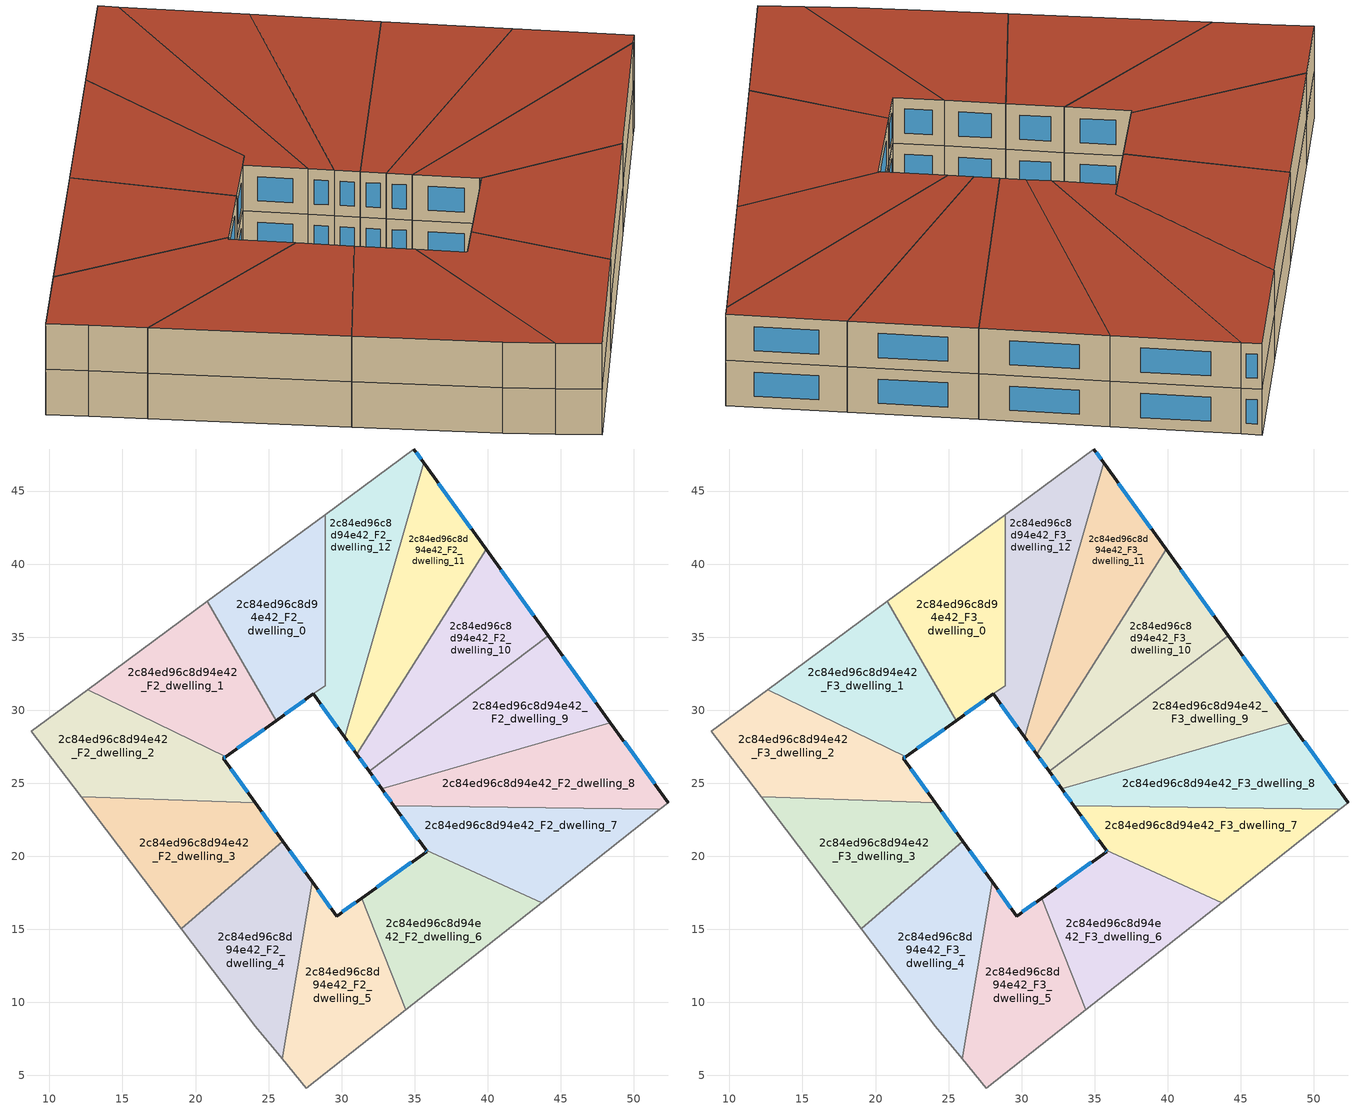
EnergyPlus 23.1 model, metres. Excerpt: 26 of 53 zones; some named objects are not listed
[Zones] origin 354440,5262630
2c84ed96c8d94e42_F2_dwelling_0
 floor to 2c84ed96c8d94e42_F1_dwelling_0 (EU_floor_Construction): 28.86,43.39 28.86,31.68 25.52,29.29 20.8,37.44 z6
 wall outside (EU_wall_Construction): 25.52,29.29 28.07,31.11 z6:9
 wall to 2c84ed96c8d94e42_F2_dwelling_1 (EU_wall_Construction): 20.8,37.44 25.52,29.29 z6:9
 wall adiabatic (EU_wall_Construction): 28.86,43.39 20.8,37.44 z6:9
 wall to 2c84ed96c8d94e42_F2_dwelling_12 (EU_wall_Construction): 28.07,31.12 28.86,31.68 28.86,43.39 z6:9
 window (EU_Window_Construction): 26.12,29.72 27.47,30.69 z6.7:8.3
2c84ed96c8d94e42_F2_dwelling_1
 floor to 2c84ed96c8d94e42_F1_dwelling_1 (EU_floor_Construction): 20.8,37.44 25.52,29.29 22.05,26.82 12.61,31.41 z6
 wall outside (EU_wall_Construction): 22.05,26.82 25.52,29.29 z6:9
 wall to 2c84ed96c8d94e42_F2_dwelling_2 (EU_wall_Construction): 12.61,31.41 22.05,26.82 z6:9
 wall adiabatic (EU_wall_Construction): 20.8,37.44 12.61,31.41 z6:9
 window (EU_Window_Construction): 22.87,27.4 24.7,28.71 z6.7:8.3
2c84ed96c8d94e42_F2_dwelling_10
 floor to 2c84ed96c8d94e42_F1_dwelling_10 (EU_floor_Construction): 39.88,41.01 44.14,35.08 31.89,25.81 31.05,26.98 z6
 wall outside (EU_wall_Construction): 31.05,26.98 31.89,25.81 / 44.14,35.08 39.88,41.01 z6:9
 wall to 2c84ed96c8d94e42_F2_dwelling_11 (EU_wall_Construction): 39.88,41.01 31.05,26.98 z6:9
 wall to 2c84ed96c8d94e42_F2_dwelling_9 (EU_wall_Construction): 31.89,25.81 44.14,35.08 z6:9
 window (EU_Window_Construction): 31.25,26.7 31.69,26.08 / 43.14,36.48 40.88,39.62 z6.7:8.3
2c84ed96c8d94e42_F2_dwelling_11
 floor to 2c84ed96c8d94e42_F1_dwelling_11 (EU_floor_Construction): 35.62,46.94 39.88,41.01 31.05,26.98 30.2,28.15 z6
 wall outside (EU_wall_Construction): 30.2,28.15 31.05,26.98 / 39.88,41.01 35.62,46.94 z6:9
 wall to 2c84ed96c8d94e42_F2_dwelling_12 (EU_wall_Construction): 35.62,46.94 30.2,28.15 z6:9
 window (EU_Window_Construction): 30.4,27.88 30.85,27.26 / 38.88,42.41 36.62,45.55 z6.7:8.3
2c84ed96c8d94e42_F2_dwelling_12
 floor to 2c84ed96c8d94e42_F1_dwelling_12 (EU_floor_Construction): 34.95,47.88 35.62,46.94 30.2,28.15 28.07,31.12 28.86,31.68 28.86,43.39 z6
 wall outside (EU_wall_Construction): 35.62,46.94 34.95,47.88 / 28.07,31.12 30.2,28.15 z6:9
 wall adiabatic (EU_wall_Construction): 34.95,47.88 28.86,43.39 z6:9
 window (EU_Window_Construction): 35.46,47.16 35.11,47.66 / 28.57,30.42 29.7,28.85 z6.7:8.3
2c84ed96c8d94e42_F2_dwelling_2
 floor to 2c84ed96c8d94e42_F1_dwelling_2 (EU_floor_Construction): 22.05,26.82 21.9,26.71 24.08,23.67 12.18,24.06 10.2,26.67 8.77,28.57 12.61,31.41 z6
 wall outside (EU_wall_Construction): 24.08,23.67 21.9,26.71 22.05,26.82 z6:9
 wall adiabatic (EU_wall_Construction): 12.61,31.41 8.77,28.57 10.2,26.67 12.18,24.06 z6:9
 wall to 2c84ed96c8d94e42_F2_dwelling_3 (EU_wall_Construction): 12.18,24.06 24.08,23.67 z6:9
 window (EU_Window_Construction): 21.94,26.74 22.02,26.8 / 23.57,24.39 22.41,26 z6.7:8.3
2c84ed96c8d94e42_F2_dwelling_3
 floor to 2c84ed96c8d94e42_F1_dwelling_3 (EU_floor_Construction): 24.08,23.67 25.98,21.03 19.01,15.05 12.18,24.06 z6
 wall outside (EU_wall_Construction): 25.98,21.03 24.08,23.67 z6:9
 wall to 2c84ed96c8d94e42_F2_dwelling_4 (EU_wall_Construction): 19.01,15.05 25.98,21.03 z6:9
 wall adiabatic (EU_wall_Construction): 12.18,24.06 19.01,15.05 z6:9
 window (EU_Window_Construction): 25.53,21.65 24.53,23.05 z6.7:8.3
2c84ed96c8d94e42_F2_dwelling_4
 floor to 2c84ed96c8d94e42_F1_dwelling_4 (EU_floor_Construction): 25.98,21.03 27.97,18.25 25.93,6.14 24.07,8.38 19.01,15.05 z6
 wall outside (EU_wall_Construction): 27.97,18.25 25.98,21.03 z6:9
 wall to 2c84ed96c8d94e42_F2_dwelling_5 (EU_wall_Construction): 25.93,6.14 27.97,18.25 z6:9
 wall adiabatic (EU_wall_Construction): 19.01,15.05 24.07,8.38 25.93,6.14 z6:9
 window (EU_Window_Construction): 27.51,18.9 26.45,20.38 z6.7:8.3
2c84ed96c8d94e42_F2_dwelling_5
 floor to 2c84ed96c8d94e42_F1_dwelling_5 (EU_floor_Construction): 31.37,17.14 34.37,9.49 27.59,4.14 25.93,6.14 27.97,18.25 29.66,15.91 z6
 wall outside (EU_wall_Construction): 31.37,17.14 29.66,15.91 27.97,18.25 z6:9
 wall to 2c84ed96c8d94e42_F2_dwelling_6 (EU_wall_Construction): 34.37,9.49 31.37,17.14 z6:9
 wall adiabatic (EU_wall_Construction): 25.93,6.14 27.59,4.14 34.37,9.49 z6:9
 window (EU_Window_Construction): 29.26,16.46 28.37,17.7 / 30.97,16.85 30.06,16.2 z6.7:8.3
2c84ed96c8d94e42_F2_dwelling_6
 floor to 2c84ed96c8d94e42_F1_dwelling_6 (EU_floor_Construction): 43.69,16.84 34.37,9.49 31.37,17.14 35.83,20.33 35.78,20.4 z6
 wall outside (EU_wall_Construction): 35.78,20.4 35.83,20.33 31.37,17.14 z6:9
 wall to 2c84ed96c8d94e42_F2_dwelling_7 (EU_wall_Construction): 43.69,16.84 35.78,20.4 z6:9
 wall adiabatic (EU_wall_Construction): 34.37,9.49 43.69,16.84 z6:9
 window (EU_Window_Construction): 34.78,19.58 32.42,17.89 / 35.79,20.38 35.82,20.34 z6.7:8.3
2c84ed96c8d94e42_F2_dwelling_7
 floor to 2c84ed96c8d94e42_F1_dwelling_7 (EU_floor_Construction): 51.78,23.22 43.69,16.84 35.78,20.4 33.58,23.45 z6
 wall outside (EU_wall_Construction): 33.58,23.45 35.78,20.4 z6:9
 wall to 2c84ed96c8d94e42_F2_dwelling_8 (EU_wall_Construction): 51.78,23.22 33.58,23.45 z6:9
 wall adiabatic (EU_wall_Construction): 43.69,16.84 51.78,23.22 z6:9
 window (EU_Window_Construction): 34.1,22.74 35.26,21.12 z6.7:8.3
2c84ed96c8d94e42_F2_dwelling_8
 floor to 2c84ed96c8d94e42_F1_dwelling_8 (EU_floor_Construction): 48.4,29.15 52.35,23.66 51.78,23.22 33.58,23.45 32.74,24.63 z6
 wall outside (EU_wall_Construction): 32.74,24.63 33.58,23.45 / 52.35,23.66 48.4,29.15 z6:9
 wall to 2c84ed96c8d94e42_F2_dwelling_9 (EU_wall_Construction): 48.4,29.15 32.74,24.63 z6:9
 wall adiabatic (EU_wall_Construction): 51.78,23.22 52.35,23.66 z6:9
 window (EU_Window_Construction): 32.93,24.35 33.38,23.73 / 51.42,24.95 49.33,27.86 z6.7:8.3
2c84ed96c8d94e42_F2_dwelling_9
 floor to 2c84ed96c8d94e42_F1_dwelling_9 (EU_floor_Construction): 44.14,35.08 48.4,29.15 32.74,24.63 31.89,25.81 z6
 wall outside (EU_wall_Construction): 31.89,25.81 32.74,24.63 / 48.4,29.15 44.14,35.08 z6:9
 window (EU_Window_Construction): 32.09,25.53 32.54,24.91 / 47.4,30.55 45.14,33.69 z6.7:8.3
2c84ed96c8d94e42_F3_dwelling_0
 floor to 2c84ed96c8d94e42_F2_dwelling_0 (EU_floor_Construction): 28.86,43.39 28.86,31.68 25.52,29.29 20.8,37.44 z9
 wall outside (EU_wall_Construction): 25.52,29.29 28.07,31.11 z9:12
 wall to 2c84ed96c8d94e42_F3_dwelling_1 (EU_wall_Construction): 20.8,37.44 25.52,29.29 z9:12
 wall adiabatic (EU_wall_Construction): 28.86,43.39 20.8,37.44 z9:12
 wall to 2c84ed96c8d94e42_F3_dwelling_12 (EU_wall_Construction): 28.07,31.12 28.86,31.68 28.86,43.39 z9:12
 window (EU_Window_Construction): 26.12,29.72 27.47,30.69 z9.7:11.3
 roof outside (EU_roof_Construction): 28.86,31.68 28.86,43.39 20.8,37.44 25.52,29.29 z12
2c84ed96c8d94e42_F3_dwelling_1
 floor to 2c84ed96c8d94e42_F2_dwelling_1 (EU_floor_Construction): 20.8,37.44 25.52,29.29 22.05,26.82 12.61,31.41 z9
 wall outside (EU_wall_Construction): 22.05,26.82 25.52,29.29 z9:12
 wall to 2c84ed96c8d94e42_F3_dwelling_2 (EU_wall_Construction): 12.61,31.41 22.05,26.82 z9:12
 wall adiabatic (EU_wall_Construction): 20.8,37.44 12.61,31.41 z9:12
 window (EU_Window_Construction): 22.87,27.4 24.7,28.71 z9.7:11.3
 roof outside (EU_roof_Construction): 25.52,29.29 20.8,37.44 12.61,31.41 22.05,26.82 z12
2c84ed96c8d94e42_F3_dwelling_10
 floor to 2c84ed96c8d94e42_F2_dwelling_10 (EU_floor_Construction): 39.88,41.01 44.14,35.08 31.89,25.81 31.05,26.98 z9
 wall outside (EU_wall_Construction): 31.05,26.98 31.89,25.81 / 44.14,35.08 39.88,41.01 z9:12
 wall to 2c84ed96c8d94e42_F3_dwelling_11 (EU_wall_Construction): 39.88,41.01 31.05,26.98 z9:12
 wall to 2c84ed96c8d94e42_F3_dwelling_9 (EU_wall_Construction): 31.89,25.81 44.14,35.08 z9:12
 window (EU_Window_Construction): 31.25,26.7 31.69,26.08 / 43.14,36.48 40.88,39.62 z9.7:11.3
 roof outside (EU_roof_Construction): 44.14,35.08 39.88,41.01 31.05,26.98 31.89,25.81 z12
2c84ed96c8d94e42_F3_dwelling_11
 floor to 2c84ed96c8d94e42_F2_dwelling_11 (EU_floor_Construction): 35.62,46.94 39.88,41.01 31.05,26.98 30.2,28.15 z9
 wall outside (EU_wall_Construction): 30.2,28.15 31.05,26.98 / 39.88,41.01 35.62,46.94 z9:12
 wall to 2c84ed96c8d94e42_F3_dwelling_12 (EU_wall_Construction): 35.62,46.94 30.2,28.15 z9:12
 window (EU_Window_Construction): 30.4,27.88 30.85,27.26 / 38.88,42.41 36.62,45.55 z9.7:11.3
 roof outside (EU_roof_Construction): 31.05,26.98 39.88,41.01 35.62,46.94 30.2,28.15 z12
2c84ed96c8d94e42_F3_dwelling_12
 floor to 2c84ed96c8d94e42_F2_dwelling_12 (EU_floor_Construction): 34.95,47.88 35.62,46.94 30.2,28.15 28.07,31.12 28.86,31.68 28.86,43.39 z9
 wall outside (EU_wall_Construction): 35.62,46.94 34.95,47.88 / 28.07,31.12 30.2,28.15 z9:12
 wall adiabatic (EU_wall_Construction): 34.95,47.88 28.86,43.39 z9:12
 window (EU_Window_Construction): 35.46,47.16 35.11,47.66 / 28.57,30.42 29.7,28.85 z9.7:11.3
 roof outside (EU_roof_Construction): 30.2,28.15 35.62,46.94 34.95,47.88 28.86,43.39 28.86,31.68 28.07,31.12 z12
2c84ed96c8d94e42_F3_dwelling_2
 floor to 2c84ed96c8d94e42_F2_dwelling_2 (EU_floor_Construction): 22.05,26.82 21.9,26.71 24.08,23.67 12.18,24.06 10.2,26.67 8.77,28.57 12.61,31.41 z9
 wall outside (EU_wall_Construction): 24.08,23.67 21.9,26.71 22.05,26.82 z9:12
 wall adiabatic (EU_wall_Construction): 12.61,31.41 8.77,28.57 10.2,26.67 12.18,24.06 z9:12
 wall to 2c84ed96c8d94e42_F3_dwelling_3 (EU_wall_Construction): 12.18,24.06 24.08,23.67 z9:12
 window (EU_Window_Construction): 21.94,26.74 22.02,26.8 / 23.57,24.39 22.41,26 z9.7:11.3
 roof outside (EU_roof_Construction): 24.08,23.67 21.9,26.71 22.05,26.82 12.61,31.41 8.77,28.57 10.2,26.67 12.18,24.06 z12
2c84ed96c8d94e42_F3_dwelling_3
 floor to 2c84ed96c8d94e42_F2_dwelling_3 (EU_floor_Construction): 24.08,23.67 25.98,21.03 19.01,15.05 12.18,24.06 z9
 wall outside (EU_wall_Construction): 25.98,21.03 24.08,23.67 z9:12
 wall to 2c84ed96c8d94e42_F3_dwelling_4 (EU_wall_Construction): 19.01,15.05 25.98,21.03 z9:12
 wall adiabatic (EU_wall_Construction): 12.18,24.06 19.01,15.05 z9:12
 window (EU_Window_Construction): 25.53,21.65 24.53,23.05 z9.7:11.3
 roof outside (EU_roof_Construction): 25.98,21.03 24.08,23.67 12.18,24.06 19.01,15.05 z12
2c84ed96c8d94e42_F3_dwelling_4
 floor to 2c84ed96c8d94e42_F2_dwelling_4 (EU_floor_Construction): 25.98,21.03 27.97,18.25 25.93,6.14 24.07,8.38 19.01,15.05 z9
 wall outside (EU_wall_Construction): 27.97,18.25 25.98,21.03 z9:12
 wall to 2c84ed96c8d94e42_F3_dwelling_5 (EU_wall_Construction): 25.93,6.14 27.97,18.25 z9:12
 wall adiabatic (EU_wall_Construction): 19.01,15.05 24.07,8.38 25.93,6.14 z9:12
 window (EU_Window_Construction): 27.51,18.9 26.45,20.38 z9.7:11.3
 roof outside (EU_roof_Construction): 25.93,6.14 27.97,18.25 25.98,21.03 19.01,15.05 24.07,8.38 z12
2c84ed96c8d94e42_F3_dwelling_5
 floor to 2c84ed96c8d94e42_F2_dwelling_5 (EU_floor_Construction): 31.37,17.14 34.37,9.49 27.59,4.14 25.93,6.14 27.97,18.25 29.66,15.91 z9
 wall outside (EU_wall_Construction): 31.37,17.14 29.66,15.91 27.97,18.25 z9:12
 wall to 2c84ed96c8d94e42_F3_dwelling_6 (EU_wall_Construction): 34.37,9.49 31.37,17.14 z9:12
 wall adiabatic (EU_wall_Construction): 25.93,6.14 27.59,4.14 34.37,9.49 z9:12
 window (EU_Window_Construction): 29.26,16.46 28.37,17.7 / 30.97,16.85 30.06,16.2 z9.7:11.3
 roof outside (EU_roof_Construction): 34.37,9.49 31.37,17.14 29.66,15.91 27.97,18.25 25.93,6.14 27.59,4.14 z12
2c84ed96c8d94e42_F3_dwelling_6
 floor to 2c84ed96c8d94e42_F2_dwelling_6 (EU_floor_Construction): 43.69,16.84 34.37,9.49 31.37,17.14 35.83,20.33 35.78,20.4 z9
 wall outside (EU_wall_Construction): 35.78,20.4 35.83,20.33 31.37,17.14 z9:12
 wall to 2c84ed96c8d94e42_F3_dwelling_7 (EU_wall_Construction): 43.69,16.84 35.78,20.4 z9:12
 wall adiabatic (EU_wall_Construction): 34.37,9.49 43.69,16.84 z9:12
 window (EU_Window_Construction): 34.78,19.58 32.42,17.89 / 35.79,20.38 35.82,20.34 z9.7:11.3
 roof outside (EU_roof_Construction): 43.69,16.84 35.78,20.4 35.83,20.33 31.37,17.14 34.37,9.49 z12
2c84ed96c8d94e42_F3_dwelling_7
 floor to 2c84ed96c8d94e42_F2_dwelling_7 (EU_floor_Construction): 51.78,23.22 43.69,16.84 35.78,20.4 33.58,23.45 z9
 wall outside (EU_wall_Construction): 33.58,23.45 35.78,20.4 z9:12
 wall to 2c84ed96c8d94e42_F3_dwelling_8 (EU_wall_Construction): 51.78,23.22 33.58,23.45 z9:12
 wall adiabatic (EU_wall_Construction): 43.69,16.84 51.78,23.22 z9:12
 window (EU_Window_Construction): 34.1,22.74 35.26,21.12 z9.7:11.3
 roof outside (EU_roof_Construction): 51.78,23.22 33.58,23.45 35.78,20.4 43.69,16.84 z12
2c84ed96c8d94e42_F3_dwelling_8
 floor to 2c84ed96c8d94e42_F2_dwelling_8 (EU_floor_Construction): 48.4,29.15 52.35,23.66 51.78,23.22 33.58,23.45 32.74,24.63 z9
 wall outside (EU_wall_Construction): 32.74,24.63 33.58,23.45 / 52.35,23.66 48.4,29.15 z9:12
 wall to 2c84ed96c8d94e42_F3_dwelling_9 (EU_wall_Construction): 48.4,29.15 32.74,24.63 z9:12
 wall adiabatic (EU_wall_Construction): 51.78,23.22 52.35,23.66 z9:12
 window (EU_Window_Construction): 32.93,24.35 33.38,23.73 / 51.42,24.95 49.33,27.86 z9.7:11.3
 roof outside (EU_roof_Construction): 52.35,23.66 48.4,29.15 32.74,24.63 33.58,23.45 51.78,23.22 z12
2c84ed96c8d94e42_F3_dwelling_9
 floor to 2c84ed96c8d94e42_F2_dwelling_9 (EU_floor_Construction): 44.14,35.08 48.4,29.15 32.74,24.63 31.89,25.81 z9
 wall outside (EU_wall_Construction): 31.89,25.81 32.74,24.63 / 48.4,29.15 44.14,35.08 z9:12
 window (EU_Window_Construction): 32.09,25.53 32.54,24.91 / 47.4,30.55 45.14,33.69 z9.7:11.3
 roof outside (EU_roof_Construction): 48.4,29.15 44.14,35.08 31.89,25.81 32.74,24.63 z12
[Building]
EU S2 Campaign: North Axis=0; Terrain=City; Solar Distribution=FullExterior
[Site:Location]
Budapest.Ferenc.Liszt.Intl.AP: Latitude=47.437; Longitude=19.256; Time Zone=1; Elevation=185
[SizingPeriod:WeatherFileDays]
AnnualSizingPeriod: Begin Month=1; Begin Day of Month=1; End Month=12; End Day of Month=31; Day of Week for Start Day=Monday; Use Weather File Daylight Saving Period=No; Use Weather File Rain and Snow Indicators=No
[MATERIAL]
EU_InternalMass_Material: Roughness=MediumRough; Thickness=0.1; Conductivity=1; Density=1800; Specific Heat=900; Thermal Absorptance=0.9; Solar Absorptance=0.7; Visible Absorptance=0.7
[MATERIAL:NOMASS] Roughness=MediumRough; Thermal Absorptance=0.9; Solar Absorptance=0.7; Visible Absorptance=0.7
Name | Thermal Resistance
EU_wall_NoMass | 0.832559
EU_roof_NoMass | 1.39638
EU_floor_NoMass | 0.872794
[WINDOWMATERIAL:SIMPLEGLAZINGSYSTEM]
EU_Window_SimpleGlazing: UFactor=2.79869; Solar Heat Gain Coefficient=0.75; Visible Transmittance=0.75
[CONSTRUCTION]
EU_wall_Construction: EU_wall_NoMass
EU_roof_Construction: EU_roof_NoMass
EU_floor_Construction: EU_floor_NoMass
EU_Window_Construction: EU_Window_SimpleGlazing
EU_InternalMass_Construction: EU_InternalMass_Material
[ZONE] Type=1; Multiplier=1; Ceiling Height=autocalculate; Floor Area=autocalculate; Part of Total Floor Area=Yes
Name | Volume
2c84ed96c8d94e42_F2_dwelling_0; 2c84ed96c8d94e42_F3_dwelling_0 | 199.604
2c84ed96c8d94e42_F2_dwelling_1; 2c84ed96c8d94e42_F3_dwelling_1; 2c84ed96c8d94e42_F2_dwelling_10; 2c84ed96c8d94e42_F3_dwelling_10 | 201.598
2c84ed96c8d94e42_F2_dwelling_11; 2c84ed96c8d94e42_F3_dwelling_11 | 201.629
2c84ed96c8d94e42_F2_dwelling_12; 2c84ed96c8d94e42_F3_dwelling_12 | 203.534
2c84ed96c8d94e42_F2_dwelling_2; 2c84ed96c8d94e42_F3_dwelling_2 | 201.614
2c84ed96c8d94e42_F2_dwelling_3; 2c84ed96c8d94e42_F3_dwelling_3 | 201.578
2c84ed96c8d94e42_F2_dwelling_4; 2c84ed96c8d94e42_F3_dwelling_4 | 201.605
2c84ed96c8d94e42_F2_dwelling_5; 2c84ed96c8d94e42_F3_dwelling_5 | 201.596
2c84ed96c8d94e42_F2_dwelling_6; 2c84ed96c8d94e42_F3_dwelling_6 | 201.602
2c84ed96c8d94e42_F2_dwelling_7; 2c84ed96c8d94e42_F3_dwelling_7 | 201.568
2c84ed96c8d94e42_F2_dwelling_8; 2c84ed96c8d94e42_F3_dwelling_8 | 201.59
2c84ed96c8d94e42_F2_dwelling_9; 2c84ed96c8d94e42_F3_dwelling_9 | 201.599
[INTERNALMASS] Construction=EU_InternalMass_Construction
Name | Zone or ZoneList | Surface Area
2c84ed96c8d94e42_F2_dwelling_0_EU_InternalMass | 2c84ed96c8d94e42_F2_dwelling_0 | 66.5361
2c84ed96c8d94e42_F2_dwelling_1_EU_InternalMass | 2c84ed96c8d94e42_F2_dwelling_1 | 67.1994
2c84ed96c8d94e42_F2_dwelling_2_EU_InternalMass | 2c84ed96c8d94e42_F2_dwelling_2 | 67.2046
2c84ed96c8d94e42_F2_dwelling_3_EU_InternalMass | 2c84ed96c8d94e42_F2_dwelling_3 | 67.193
2c84ed96c8d94e42_F2_dwelling_4_EU_InternalMass | 2c84ed96c8d94e42_F2_dwelling_4 | 67.2016
2c84ed96c8d94e42_F2_dwelling_5_EU_InternalMass | 2c84ed96c8d94e42_F2_dwelling_5 | 67.1987
2c84ed96c8d94e42_F2_dwelling_6_EU_InternalMass | 2c84ed96c8d94e42_F2_dwelling_6 | 67.2007
2c84ed96c8d94e42_F2_dwelling_7_EU_InternalMass | 2c84ed96c8d94e42_F2_dwelling_7 | 67.1893
2c84ed96c8d94e42_F2_dwelling_8_EU_InternalMass | 2c84ed96c8d94e42_F2_dwelling_8 | 67.1964
2c84ed96c8d94e42_F2_dwelling_9_EU_InternalMass | 2c84ed96c8d94e42_F2_dwelling_9 | 67.1999
2c84ed96c8d94e42_F2_dwelling_10_EU_InternalMass | 2c84ed96c8d94e42_F2_dwelling_10 | 67.1994
2c84ed96c8d94e42_F2_dwelling_11_EU_InternalMass | 2c84ed96c8d94e42_F2_dwelling_11 | 67.2095
2c84ed96c8d94e42_F2_dwelling_12_EU_InternalMass | 2c84ed96c8d94e42_F2_dwelling_12 | 67.8441
2c84ed96c8d94e42_F3_dwelling_0_EU_InternalMass | 2c84ed96c8d94e42_F3_dwelling_0 | 66.5361
2c84ed96c8d94e42_F3_dwelling_1_EU_InternalMass | 2c84ed96c8d94e42_F3_dwelling_1 | 67.1994
2c84ed96c8d94e42_F3_dwelling_2_EU_InternalMass | 2c84ed96c8d94e42_F3_dwelling_2 | 67.2046
2c84ed96c8d94e42_F3_dwelling_3_EU_InternalMass | 2c84ed96c8d94e42_F3_dwelling_3 | 67.193
2c84ed96c8d94e42_F3_dwelling_4_EU_InternalMass | 2c84ed96c8d94e42_F3_dwelling_4 | 67.2016
2c84ed96c8d94e42_F3_dwelling_5_EU_InternalMass | 2c84ed96c8d94e42_F3_dwelling_5 | 67.1987
2c84ed96c8d94e42_F3_dwelling_6_EU_InternalMass | 2c84ed96c8d94e42_F3_dwelling_6 | 67.2007
2c84ed96c8d94e42_F3_dwelling_7_EU_InternalMass | 2c84ed96c8d94e42_F3_dwelling_7 | 67.1893
2c84ed96c8d94e42_F3_dwelling_8_EU_InternalMass | 2c84ed96c8d94e42_F3_dwelling_8 | 67.1964
2c84ed96c8d94e42_F3_dwelling_9_EU_InternalMass | 2c84ed96c8d94e42_F3_dwelling_9 | 67.1999
2c84ed96c8d94e42_F3_dwelling_10_EU_InternalMass | 2c84ed96c8d94e42_F3_dwelling_10 | 67.1994
2c84ed96c8d94e42_F3_dwelling_11_EU_InternalMass | 2c84ed96c8d94e42_F3_dwelling_11 | 67.2095
2c84ed96c8d94e42_F3_dwelling_12_EU_InternalMass | 2c84ed96c8d94e42_F3_dwelling_12 | 67.8441
[OTHEREQUIPMENT] Fuel Type=Electricity; Design Level Calculation Method=Watts/Area; Power per Zone Floor Area=1; Fraction Latent=0; Fraction Radiant=0; Fraction Lost=0; Carbon Dioxide Generation Rate=0; EndUse Subcategory=EU_Step8_InternalGains
Name | Zone or ZoneList or Space or SpaceList | Schedule
EU_Step8_InternalGain_2c84ed96c8d94e42_F2_dwelling_0_f000 | 2c84ed96c8d94e42_F2_dwelling_0 | EU_Step8_GainSchedule_2c84ed96c8d94e42_F2_dwelling_0_f000
EU_Step8_InternalGain_2c84ed96c8d94e42_F2_dwelling_1_f000 | 2c84ed96c8d94e42_F2_dwelling_1 | EU_Step8_GainSchedule_2c84ed96c8d94e42_F2_dwelling_1_f000
EU_Step8_InternalGain_2c84ed96c8d94e42_F2_dwelling_2_f000 | 2c84ed96c8d94e42_F2_dwelling_2 | EU_Step8_GainSchedule_2c84ed96c8d94e42_F2_dwelling_2_f000
EU_Step8_InternalGain_2c84ed96c8d94e42_F2_dwelling_3_f000 | 2c84ed96c8d94e42_F2_dwelling_3 | EU_Step8_GainSchedule_2c84ed96c8d94e42_F2_dwelling_3_f000
EU_Step8_InternalGain_2c84ed96c8d94e42_F2_dwelling_4_f000 | 2c84ed96c8d94e42_F2_dwelling_4 | EU_Step8_GainSchedule_2c84ed96c8d94e42_F2_dwelling_4_f000
EU_Step8_InternalGain_2c84ed96c8d94e42_F2_dwelling_5_f000 | 2c84ed96c8d94e42_F2_dwelling_5 | EU_Step8_GainSchedule_2c84ed96c8d94e42_F2_dwelling_5_f000
EU_Step8_InternalGain_2c84ed96c8d94e42_F2_dwelling_6_f000 | 2c84ed96c8d94e42_F2_dwelling_6 | EU_Step8_GainSchedule_2c84ed96c8d94e42_F2_dwelling_6_f000
EU_Step8_InternalGain_2c84ed96c8d94e42_F2_dwelling_7_f000 | 2c84ed96c8d94e42_F2_dwelling_7 | EU_Step8_GainSchedule_2c84ed96c8d94e42_F2_dwelling_7_f000
EU_Step8_InternalGain_2c84ed96c8d94e42_F2_dwelling_8_f000 | 2c84ed96c8d94e42_F2_dwelling_8 | EU_Step8_GainSchedule_2c84ed96c8d94e42_F2_dwelling_8_f000
EU_Step8_InternalGain_2c84ed96c8d94e42_F2_dwelling_9_f000 | 2c84ed96c8d94e42_F2_dwelling_9 | EU_Step8_GainSchedule_2c84ed96c8d94e42_F2_dwelling_9_f000
EU_Step8_InternalGain_2c84ed96c8d94e42_F2_dwelling_10_f000 | 2c84ed96c8d94e42_F2_dwelling_10 | EU_Step8_GainSchedule_2c84ed96c8d94e42_F2_dwelling_10_f000
EU_Step8_InternalGain_2c84ed96c8d94e42_F2_dwelling_11_f000 | 2c84ed96c8d94e42_F2_dwelling_11 | EU_Step8_GainSchedule_2c84ed96c8d94e42_F2_dwelling_11_f000
EU_Step8_InternalGain_2c84ed96c8d94e42_F2_dwelling_12_f000 | 2c84ed96c8d94e42_F2_dwelling_12 | EU_Step8_GainSchedule_2c84ed96c8d94e42_F2_dwelling_12_f000
EU_Step8_InternalGain_2c84ed96c8d94e42_F3_dwelling_0_f000 | 2c84ed96c8d94e42_F3_dwelling_0 | EU_Step8_GainSchedule_2c84ed96c8d94e42_F3_dwelling_0_f000
EU_Step8_InternalGain_2c84ed96c8d94e42_F3_dwelling_1_f000 | 2c84ed96c8d94e42_F3_dwelling_1 | EU_Step8_GainSchedule_2c84ed96c8d94e42_F3_dwelling_1_f000
EU_Step8_InternalGain_2c84ed96c8d94e42_F3_dwelling_2_f000 | 2c84ed96c8d94e42_F3_dwelling_2 | EU_Step8_GainSchedule_2c84ed96c8d94e42_F3_dwelling_2_f000
EU_Step8_InternalGain_2c84ed96c8d94e42_F3_dwelling_3_f000 | 2c84ed96c8d94e42_F3_dwelling_3 | EU_Step8_GainSchedule_2c84ed96c8d94e42_F3_dwelling_3_f000
EU_Step8_InternalGain_2c84ed96c8d94e42_F3_dwelling_4_f000 | 2c84ed96c8d94e42_F3_dwelling_4 | EU_Step8_GainSchedule_2c84ed96c8d94e42_F3_dwelling_4_f000
EU_Step8_InternalGain_2c84ed96c8d94e42_F3_dwelling_5_f000 | 2c84ed96c8d94e42_F3_dwelling_5 | EU_Step8_GainSchedule_2c84ed96c8d94e42_F3_dwelling_5_f000
EU_Step8_InternalGain_2c84ed96c8d94e42_F3_dwelling_6_f000 | 2c84ed96c8d94e42_F3_dwelling_6 | EU_Step8_GainSchedule_2c84ed96c8d94e42_F3_dwelling_6_f000
EU_Step8_InternalGain_2c84ed96c8d94e42_F3_dwelling_7_f000 | 2c84ed96c8d94e42_F3_dwelling_7 | EU_Step8_GainSchedule_2c84ed96c8d94e42_F3_dwelling_7_f000
EU_Step8_InternalGain_2c84ed96c8d94e42_F3_dwelling_8_f000 | 2c84ed96c8d94e42_F3_dwelling_8 | EU_Step8_GainSchedule_2c84ed96c8d94e42_F3_dwelling_8_f000
EU_Step8_InternalGain_2c84ed96c8d94e42_F3_dwelling_9_f000 | 2c84ed96c8d94e42_F3_dwelling_9 | EU_Step8_GainSchedule_2c84ed96c8d94e42_F3_dwelling_9_f000
EU_Step8_InternalGain_2c84ed96c8d94e42_F3_dwelling_10_f000 | 2c84ed96c8d94e42_F3_dwelling_10 | EU_Step8_GainSchedule_2c84ed96c8d94e42_F3_dwelling_10_f000
EU_Step8_InternalGain_2c84ed96c8d94e42_F3_dwelling_11_f000 | 2c84ed96c8d94e42_F3_dwelling_11 | EU_Step8_GainSchedule_2c84ed96c8d94e42_F3_dwelling_11_f000
EU_Step8_InternalGain_2c84ed96c8d94e42_F3_dwelling_12_f000 | 2c84ed96c8d94e42_F3_dwelling_12 | EU_Step8_GainSchedule_2c84ed96c8d94e42_F3_dwelling_12_f000
[ZONEVENTILATION:DESIGNFLOWRATE] Schedule=EU_AlwaysOn; Design Flow Rate Calculation Method=AirChanges/Hour; Air Changes per Hour=0.475469; Ventilation Type=Natural; Fan Pressure Rise=0; Fan Total Efficiency=1; Constant Term Coefficient=1; Temperature Term Coefficient=0; Velocity Term Coefficient=0; Velocity Squared Term Coefficient=0; Minimum Indoor Temperature=-100; Maximum Indoor Temperature=100; Delta Temperature=-100; Minimum Outdoor Temperature=-100; Maximum Outdoor Temperature=100; Maximum Wind Speed=40
Name | Zone or ZoneList or Space or SpaceList
EU_ConstantAir_2c84ed96c8d94e42_F2_dwelling_0 | 2c84ed96c8d94e42_F2_dwelling_0
EU_ConstantAir_2c84ed96c8d94e42_F2_dwelling_1 | 2c84ed96c8d94e42_F2_dwelling_1
EU_ConstantAir_2c84ed96c8d94e42_F2_dwelling_2 | 2c84ed96c8d94e42_F2_dwelling_2
EU_ConstantAir_2c84ed96c8d94e42_F2_dwelling_3 | 2c84ed96c8d94e42_F2_dwelling_3
EU_ConstantAir_2c84ed96c8d94e42_F2_dwelling_4 | 2c84ed96c8d94e42_F2_dwelling_4
EU_ConstantAir_2c84ed96c8d94e42_F2_dwelling_5 | 2c84ed96c8d94e42_F2_dwelling_5
EU_ConstantAir_2c84ed96c8d94e42_F2_dwelling_6 | 2c84ed96c8d94e42_F2_dwelling_6
EU_ConstantAir_2c84ed96c8d94e42_F2_dwelling_7 | 2c84ed96c8d94e42_F2_dwelling_7
EU_ConstantAir_2c84ed96c8d94e42_F2_dwelling_8 | 2c84ed96c8d94e42_F2_dwelling_8
EU_ConstantAir_2c84ed96c8d94e42_F2_dwelling_9 | 2c84ed96c8d94e42_F2_dwelling_9
EU_ConstantAir_2c84ed96c8d94e42_F2_dwelling_10 | 2c84ed96c8d94e42_F2_dwelling_10
EU_ConstantAir_2c84ed96c8d94e42_F2_dwelling_11 | 2c84ed96c8d94e42_F2_dwelling_11
EU_ConstantAir_2c84ed96c8d94e42_F2_dwelling_12 | 2c84ed96c8d94e42_F2_dwelling_12
EU_ConstantAir_2c84ed96c8d94e42_F3_dwelling_0 | 2c84ed96c8d94e42_F3_dwelling_0
EU_ConstantAir_2c84ed96c8d94e42_F3_dwelling_1 | 2c84ed96c8d94e42_F3_dwelling_1
EU_ConstantAir_2c84ed96c8d94e42_F3_dwelling_2 | 2c84ed96c8d94e42_F3_dwelling_2
EU_ConstantAir_2c84ed96c8d94e42_F3_dwelling_3 | 2c84ed96c8d94e42_F3_dwelling_3
EU_ConstantAir_2c84ed96c8d94e42_F3_dwelling_4 | 2c84ed96c8d94e42_F3_dwelling_4
EU_ConstantAir_2c84ed96c8d94e42_F3_dwelling_5 | 2c84ed96c8d94e42_F3_dwelling_5
EU_ConstantAir_2c84ed96c8d94e42_F3_dwelling_6 | 2c84ed96c8d94e42_F3_dwelling_6
EU_ConstantAir_2c84ed96c8d94e42_F3_dwelling_7 | 2c84ed96c8d94e42_F3_dwelling_7
EU_ConstantAir_2c84ed96c8d94e42_F3_dwelling_8 | 2c84ed96c8d94e42_F3_dwelling_8
EU_ConstantAir_2c84ed96c8d94e42_F3_dwelling_9 | 2c84ed96c8d94e42_F3_dwelling_9
EU_ConstantAir_2c84ed96c8d94e42_F3_dwelling_10 | 2c84ed96c8d94e42_F3_dwelling_10
EU_ConstantAir_2c84ed96c8d94e42_F3_dwelling_11 | 2c84ed96c8d94e42_F3_dwelling_11
EU_ConstantAir_2c84ed96c8d94e42_F3_dwelling_12 | 2c84ed96c8d94e42_F3_dwelling_12
[HVACTEMPLATE:ZONE:IDEALLOADSAIRSYSTEM] System Availability Schedule=EU_AlwaysOn; Maximum Heating Supply Air Temperature=50; Minimum Cooling Supply Air Temperature=13; Maximum Heating Supply Air Humidity Ratio=0.0156; Minimum Cooling Supply Air Humidity Ratio=0.0077; Heating Limit=NoLimit; Cooling Limit=NoLimit; Heating Availability Schedule=EU_AlwaysOn; Cooling Availability Schedule=EU_CoolingOff; Dehumidification Control Type=ConstantSensibleHeatRatio; Cooling Sensible Heat Ratio=0.7; Dehumidification Setpoint=60; Humidification Control Type=None; Humidification Setpoint=30; Outdoor Air Method=None; Outdoor Air Flow Rate per Person=0.00944; Outdoor Air Flow Rate per Zone Floor Area=0; Outdoor Air Flow Rate per Zone=0; Demand Controlled Ventilation Type=None; Outdoor Air Economizer Type=NoEconomizer; Heat Recovery Type=None; Sensible Heat Recovery Effectiveness=0.7; Latent Heat Recovery Effectiveness=0.65
Name | Template Thermostat
2c84ed96c8d94e42_F2_dwelling_0 | EU_HeatOnly_2c84ed96c8d94e42_F2_dwelling_0
2c84ed96c8d94e42_F2_dwelling_1 | EU_HeatOnly_2c84ed96c8d94e42_F2_dwelling_1
2c84ed96c8d94e42_F2_dwelling_2 | EU_HeatOnly_2c84ed96c8d94e42_F2_dwelling_2
2c84ed96c8d94e42_F2_dwelling_3 | EU_HeatOnly_2c84ed96c8d94e42_F2_dwelling_3
2c84ed96c8d94e42_F2_dwelling_4 | EU_HeatOnly_2c84ed96c8d94e42_F2_dwelling_4
2c84ed96c8d94e42_F2_dwelling_5 | EU_HeatOnly_2c84ed96c8d94e42_F2_dwelling_5
2c84ed96c8d94e42_F2_dwelling_6 | EU_HeatOnly_2c84ed96c8d94e42_F2_dwelling_6
2c84ed96c8d94e42_F2_dwelling_7 | EU_HeatOnly_2c84ed96c8d94e42_F2_dwelling_7
2c84ed96c8d94e42_F2_dwelling_8 | EU_HeatOnly_2c84ed96c8d94e42_F2_dwelling_8
2c84ed96c8d94e42_F2_dwelling_9 | EU_HeatOnly_2c84ed96c8d94e42_F2_dwelling_9
2c84ed96c8d94e42_F2_dwelling_10 | EU_HeatOnly_2c84ed96c8d94e42_F2_dwelling_10
2c84ed96c8d94e42_F2_dwelling_11 | EU_HeatOnly_2c84ed96c8d94e42_F2_dwelling_11
2c84ed96c8d94e42_F2_dwelling_12 | EU_HeatOnly_2c84ed96c8d94e42_F2_dwelling_12
2c84ed96c8d94e42_F3_dwelling_0 | EU_HeatOnly_2c84ed96c8d94e42_F3_dwelling_0
2c84ed96c8d94e42_F3_dwelling_1 | EU_HeatOnly_2c84ed96c8d94e42_F3_dwelling_1
2c84ed96c8d94e42_F3_dwelling_2 | EU_HeatOnly_2c84ed96c8d94e42_F3_dwelling_2
2c84ed96c8d94e42_F3_dwelling_3 | EU_HeatOnly_2c84ed96c8d94e42_F3_dwelling_3
2c84ed96c8d94e42_F3_dwelling_4 | EU_HeatOnly_2c84ed96c8d94e42_F3_dwelling_4
2c84ed96c8d94e42_F3_dwelling_5 | EU_HeatOnly_2c84ed96c8d94e42_F3_dwelling_5
2c84ed96c8d94e42_F3_dwelling_6 | EU_HeatOnly_2c84ed96c8d94e42_F3_dwelling_6
2c84ed96c8d94e42_F3_dwelling_7 | EU_HeatOnly_2c84ed96c8d94e42_F3_dwelling_7
2c84ed96c8d94e42_F3_dwelling_8 | EU_HeatOnly_2c84ed96c8d94e42_F3_dwelling_8
2c84ed96c8d94e42_F3_dwelling_9 | EU_HeatOnly_2c84ed96c8d94e42_F3_dwelling_9
2c84ed96c8d94e42_F3_dwelling_10 | EU_HeatOnly_2c84ed96c8d94e42_F3_dwelling_10
2c84ed96c8d94e42_F3_dwelling_11 | EU_HeatOnly_2c84ed96c8d94e42_F3_dwelling_11
2c84ed96c8d94e42_F3_dwelling_12 | EU_HeatOnly_2c84ed96c8d94e42_F3_dwelling_12
[SIZING:ZONE] Zone Cooling Design Supply Air Temperature Input Method=SupplyAirTemperature; Zone Cooling Design Supply Air Temperature=13; Zone Heating Design Supply Air Temperature Input Method=SupplyAirTemperature; Zone Heating Design Supply Air Temperature=50; Zone Cooling Design Supply Air Humidity Ratio=0.008; Zone Heating Design Supply Air Humidity Ratio=0.008; Cooling Design Air Flow Method=DesignDay; Cooling Design Air Flow Rate=0; Cooling Minimum Air Flow per Zone Floor Area=0.000762; Cooling Minimum Air Flow=0; Cooling Minimum Air Flow Fraction=0.2; Heating Design Air Flow Method=DesignDay; Heating Design Air Flow Rate=0; Heating Maximum Air Flow per Zone Floor Area=0.002032; Heating Maximum Air Flow=0.141576; Heating Maximum Air Flow Fraction=0.3; Account for Dedicated Outdoor Air System=No; Dedicated Outdoor Air System Control Strategy=NeutralSupplyAir; Dedicated Outdoor Air Low Setpoint Temperature for Design=autosize; Dedicated Outdoor Air High Setpoint Temperature for Design=autosize; Zone Load Sizing Method=Sensible Load Only No Latent Load; Zone Latent Cooling Design Supply Air Humidity Ratio Input Method=HumidityRatioDifference; Zone Cooling Design Supply Air Humidity Ratio Difference=0.005; Zone Latent Heating Design Supply Air Humidity Ratio Input Method=HumidityRatioDifference; Zone Humidification Design Supply Air Humidity Ratio Difference=0.005
2c84ed96c8d94e42_F2_dwelling_0; 2c84ed96c8d94e42_F2_dwelling_1; 2c84ed96c8d94e42_F2_dwelling_2; 2c84ed96c8d94e42_F2_dwelling_3; 2c84ed96c8d94e42_F2_dwelling_4; 2c84ed96c8d94e42_F2_dwelling_5; 2c84ed96c8d94e42_F2_dwelling_6; 2c84ed96c8d94e42_F2_dwelling_7; 2c84ed96c8d94e42_F2_dwelling_8; 2c84ed96c8d94e42_F2_dwelling_9; 2c84ed96c8d94e42_F2_dwelling_10; 2c84ed96c8d94e42_F2_dwelling_11; 2c84ed96c8d94e42_F2_dwelling_12; 2c84ed96c8d94e42_F3_dwelling_0; 2c84ed96c8d94e42_F3_dwelling_1; 2c84ed96c8d94e42_F3_dwelling_2; 2c84ed96c8d94e42_F3_dwelling_3; 2c84ed96c8d94e42_F3_dwelling_4; 2c84ed96c8d94e42_F3_dwelling_5; 2c84ed96c8d94e42_F3_dwelling_6; 2c84ed96c8d94e42_F3_dwelling_7; 2c84ed96c8d94e42_F3_dwelling_8; 2c84ed96c8d94e42_F3_dwelling_9; 2c84ed96c8d94e42_F3_dwelling_10; 2c84ed96c8d94e42_F3_dwelling_11; 2c84ed96c8d94e42_F3_dwelling_12
[SCHEDULE:CONSTANT]
Name | Hourly Value
EU_AlwaysOn | 1
EU_CoolingOff | 0
[SCHEDULE:FILE] Column Number=1; Rows to Skip at Top=0; Number of Hours of Data=8760; Column Separator=Comma; Interpolate to Timestep=No; Minutes per Item=60; Adjust Schedule for Daylight Savings=Yes
Name | File
EU_Step8_GainSchedule_2c84ed96c8d94e42_F2_dwelling_0_f000 | ../../schedules/2c84ed96c8d94e42/2c84ed96c8d94e42_F2_dwelling_0_f000_gain.csv
EU_Step8_GainSchedule_2c84ed96c8d94e42_F2_dwelling_1_f000 | ../../schedules/2c84ed96c8d94e42/2c84ed96c8d94e42_F2_dwelling_1_f000_gain.csv
EU_Step8_GainSchedule_2c84ed96c8d94e42_F2_dwelling_2_f000 | ../../schedules/2c84ed96c8d94e42/2c84ed96c8d94e42_F2_dwelling_2_f000_gain.csv
EU_Step8_GainSchedule_2c84ed96c8d94e42_F2_dwelling_3_f000 | ../../schedules/2c84ed96c8d94e42/2c84ed96c8d94e42_F2_dwelling_3_f000_gain.csv
EU_Step8_GainSchedule_2c84ed96c8d94e42_F2_dwelling_4_f000 | ../../schedules/2c84ed96c8d94e42/2c84ed96c8d94e42_F2_dwelling_4_f000_gain.csv
EU_Step8_GainSchedule_2c84ed96c8d94e42_F2_dwelling_5_f000 | ../../schedules/2c84ed96c8d94e42/2c84ed96c8d94e42_F2_dwelling_5_f000_gain.csv
EU_Step8_GainSchedule_2c84ed96c8d94e42_F2_dwelling_6_f000 | ../../schedules/2c84ed96c8d94e42/2c84ed96c8d94e42_F2_dwelling_6_f000_gain.csv
EU_Step8_GainSchedule_2c84ed96c8d94e42_F2_dwelling_7_f000 | ../../schedules/2c84ed96c8d94e42/2c84ed96c8d94e42_F2_dwelling_7_f000_gain.csv
EU_Step8_GainSchedule_2c84ed96c8d94e42_F2_dwelling_8_f000 | ../../schedules/2c84ed96c8d94e42/2c84ed96c8d94e42_F2_dwelling_8_f000_gain.csv
EU_Step8_GainSchedule_2c84ed96c8d94e42_F2_dwelling_9_f000 | ../../schedules/2c84ed96c8d94e42/2c84ed96c8d94e42_F2_dwelling_9_f000_gain.csv
EU_Step8_GainSchedule_2c84ed96c8d94e42_F2_dwelling_10_f000 | ../../schedules/2c84ed96c8d94e42/2c84ed96c8d94e42_F2_dwelling_10_f000_gain.csv
EU_Step8_GainSchedule_2c84ed96c8d94e42_F2_dwelling_11_f000 | ../../schedules/2c84ed96c8d94e42/2c84ed96c8d94e42_F2_dwelling_11_f000_gain.csv
EU_Step8_GainSchedule_2c84ed96c8d94e42_F2_dwelling_12_f000 | ../../schedules/2c84ed96c8d94e42/2c84ed96c8d94e42_F2_dwelling_12_f000_gain.csv
EU_Step8_GainSchedule_2c84ed96c8d94e42_F3_dwelling_0_f000 | ../../schedules/2c84ed96c8d94e42/2c84ed96c8d94e42_F3_dwelling_0_f000_gain.csv
EU_Step8_GainSchedule_2c84ed96c8d94e42_F3_dwelling_1_f000 | ../../schedules/2c84ed96c8d94e42/2c84ed96c8d94e42_F3_dwelling_1_f000_gain.csv
EU_Step8_GainSchedule_2c84ed96c8d94e42_F3_dwelling_2_f000 | ../../schedules/2c84ed96c8d94e42/2c84ed96c8d94e42_F3_dwelling_2_f000_gain.csv
EU_Step8_GainSchedule_2c84ed96c8d94e42_F3_dwelling_3_f000 | ../../schedules/2c84ed96c8d94e42/2c84ed96c8d94e42_F3_dwelling_3_f000_gain.csv
EU_Step8_GainSchedule_2c84ed96c8d94e42_F3_dwelling_4_f000 | ../../schedules/2c84ed96c8d94e42/2c84ed96c8d94e42_F3_dwelling_4_f000_gain.csv
EU_Step8_GainSchedule_2c84ed96c8d94e42_F3_dwelling_5_f000 | ../../schedules/2c84ed96c8d94e42/2c84ed96c8d94e42_F3_dwelling_5_f000_gain.csv
EU_Step8_GainSchedule_2c84ed96c8d94e42_F3_dwelling_6_f000 | ../../schedules/2c84ed96c8d94e42/2c84ed96c8d94e42_F3_dwelling_6_f000_gain.csv
EU_Step8_GainSchedule_2c84ed96c8d94e42_F3_dwelling_7_f000 | ../../schedules/2c84ed96c8d94e42/2c84ed96c8d94e42_F3_dwelling_7_f000_gain.csv
EU_Step8_GainSchedule_2c84ed96c8d94e42_F3_dwelling_8_f000 | ../../schedules/2c84ed96c8d94e42/2c84ed96c8d94e42_F3_dwelling_8_f000_gain.csv
EU_Step8_GainSchedule_2c84ed96c8d94e42_F3_dwelling_9_f000 | ../../schedules/2c84ed96c8d94e42/2c84ed96c8d94e42_F3_dwelling_9_f000_gain.csv
EU_Step8_GainSchedule_2c84ed96c8d94e42_F3_dwelling_10_f000 | ../../schedules/2c84ed96c8d94e42/2c84ed96c8d94e42_F3_dwelling_10_f000_gain.csv
EU_Step8_GainSchedule_2c84ed96c8d94e42_F3_dwelling_11_f000 | ../../schedules/2c84ed96c8d94e42/2c84ed96c8d94e42_F3_dwelling_11_f000_gain.csv
EU_Step8_GainSchedule_2c84ed96c8d94e42_F3_dwelling_12_f000 | ../../schedules/2c84ed96c8d94e42/2c84ed96c8d94e42_F3_dwelling_12_f000_gain.csv
